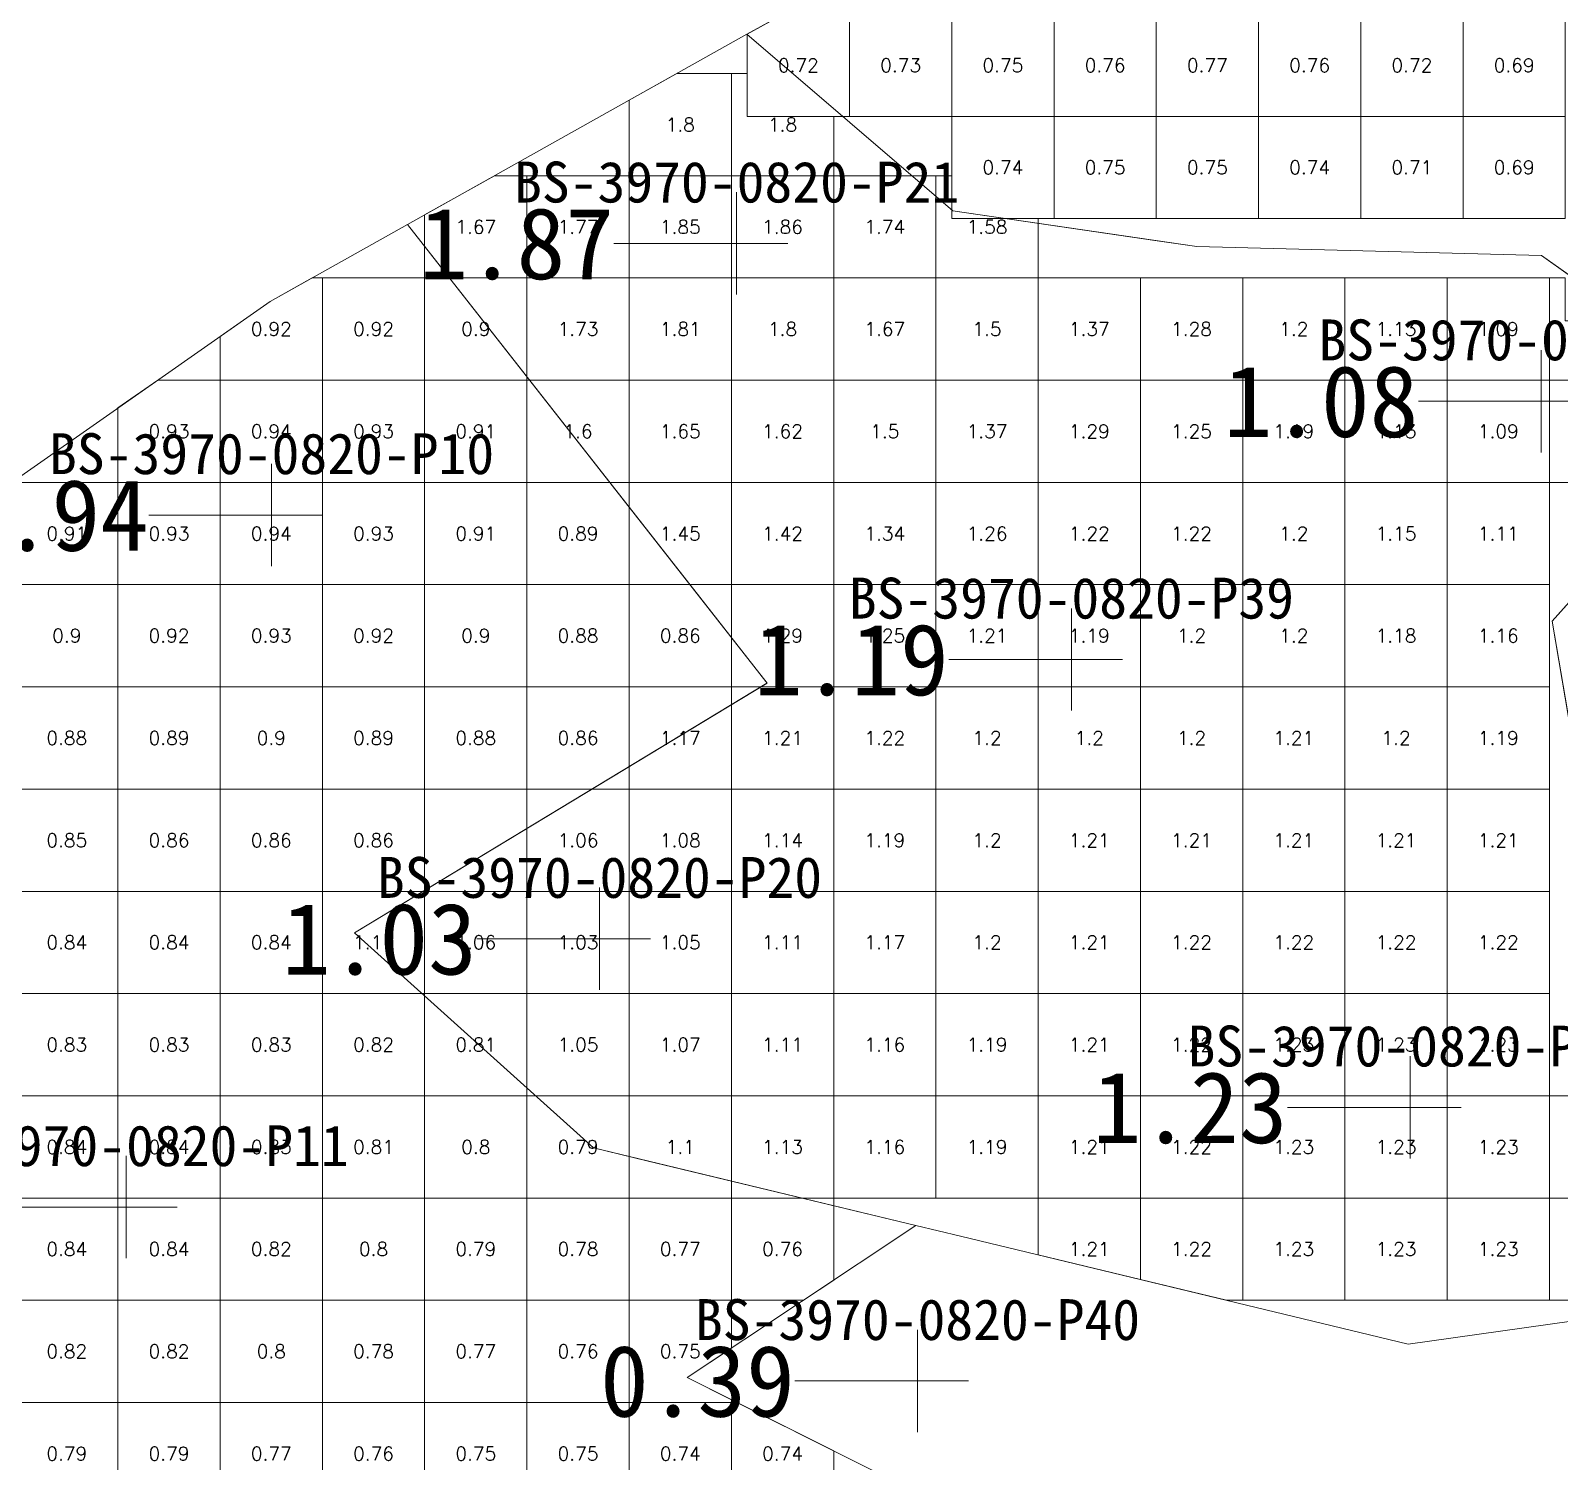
# Model space of a CAD drawing. Header units: inches. Extents: x 469759 to 470079, y 4349683 to 4349873.
# Drawn here: x 470005.6 to 470020.56, y 4349712.63 to 4349726.63 of the extents above; entities that cross this region are included whole.
import ezdxf
from ezdxf.enums import TextEntityAlignment as Align

# ---------------------------------------------------------------- set-up
doc = ezdxf.new("R2010")
doc.units = ezdxf.units.IN
doc.header["$MEASUREMENT"] = 0
for name, color, linetype, lineweight in [('0.500-1.000', 7, 'Continuous', 0), ('1.000-1.500', 7, 'Continuous', 0), ('孔口文字', 7, 'Continuous', 0), ('点', 7, 'Continuous', 0), ('爆区方格网', 7, 'Continuous', 0), ('线条', 7, 'Continuous', 0), ('钻孔', 7, 'Continuous', 0)]:
    doc.layers.add(name, color=color, linetype=linetype, lineweight=lineweight)
doc.styles.add('3dmine_textStyle_1', font='txt.shx', dxfattribs={"height": 1, "bigfont": 'gbcbig.shx'})
doc.styles.add('3dmine_textStyle_4', font='simsunb.ttf', dxfattribs={"height": 1})

msp = doc.modelspace()

# ---------------------------------------------------------------- hatches: boundary and pattern name
at = {"layer": '钻孔', "linetype": 'Continuous', "lineweight": 0, "true_color": 0xff0000, "extrusion": (0, 1, 0)}
msp.add_hatch(color=1, dxfattribs=at).paths.add_polyline_path([(-470013.51, 3960.485), (-470012.51, 3960.485), (-470012.51, 3970.485), (-470013.51, 3970.485)], flags=0)
at = {"layer": '钻孔', "linetype": 'Continuous', "lineweight": 0, "true_color": 0x0000ff, "extrusion": (0, 1, 0)}
for points in [[(-470021.377, 3960.387), (-470020.377, 3960.387), (-470020.377, 3970.387), (-470021.377, 3970.387)], [(-470016.784, 3960.48), (-470015.784, 3960.48), (-470015.784, 3970.48), (-470016.784, 3970.48)], [(-470012.169, 3959.742), (-470011.169, 3959.742), (-470011.169, 3970.742), (-470012.169, 3970.742)], [(-470020.097, 3960.328), (-470019.097, 3960.328), (-470019.097, 3970.328), (-470020.097, 3970.328)]]:
    msp.add_hatch(color=5, dxfattribs=at).paths.add_polyline_path(points, flags=0)
at = {"layer": '钻孔', "linetype": 'Continuous', "lineweight": 0, "true_color": 0x00ffff, "extrusion": (0, 1, 0)}
for points in [[(-470008.962, 3960.493), (-470007.962, 3960.493), (-470007.962, 3970.493), (-470008.962, 3970.493)], [(-470007.539, 3959.924), (-470006.539, 3959.924), (-470006.539, 3970.924), (-470007.539, 3970.924)]]:
    msp.add_hatch(color=4, dxfattribs=at).paths.add_polyline_path(points, flags=0)
at = {"layer": '钻孔', "linetype": 'Continuous', "lineweight": 0, "true_color": 0x808080, "extrusion": (0, 1, 0)}
msp.add_hatch(color=8, dxfattribs=at).paths.add_polyline_path([(-470015.279, 3960.497), (-470014.279, 3960.497), (-470014.279, 3970.497), (-470015.279, 3970.497)], flags=0)

# ---------------------------------------------------------------- linework, layer by layer
at = {"layer": '0.500-1.000', "color": 4, "linetype": 'Continuous', "lineweight": 0, "true_color": 0x00ffff}
for points in [[(470024.716, 4349711.62), (470024.124, 4349714.49), (470021.995, 4349714.191), (470021.601, 4349714.135), (470021.227, 4349716.486), (470020.487, 4349720.852), (470022.066, 4349722.615), (470022.406, 4349722.995), (470020.643, 4349724.241), (470020.38, 4349724.427), (470017.01, 4349724.515), (470014.623, 4349724.865), (470012.611, 4349726.593), (470017.148, 4349729.082), (470016.516, 4349730.898), (470015.757, 4349733.079), (470014.403, 4349733.325), (470010.725, 4349733.992), (470008.613, 4349735.492)], [(470004.962, 4349721.889), (470007.947, 4349723.977), (470009.291, 4349724.73), (470012.808, 4349720.244)], [(470012.808, 4349720.244), (470009.242, 4349718.086), (470008.773, 4349717.802), (470011.111, 4349715.698), (470011.633, 4349715.573), (470014.264, 4349714.939), (470012.026, 4349713.451), (470014.129, 4349712.398)]]:
    msp.add_lwpolyline(points, dxfattribs=at)
at = {"layer": '1.000-1.500', "color": 5, "linetype": 'Continuous', "lineweight": 0, "true_color": 0x0000ff}
msp.add_lwpolyline([(470014.623, 4349724.865), (470016.601, 4349724.575), (470017.01, 4349724.515), (470020.38, 4349724.427), (470022.406, 4349722.995), (470020.487, 4349720.852), (470020.74, 4349719.363), (470021.227, 4349716.486), (470021.601, 4349714.135), (470019.077, 4349713.78), (470014.699, 4349714.834), (470014.264, 4349714.939), (470011.111, 4349715.698), (470008.773, 4349717.802), (470012.806, 4349720.243), (470012.808, 4349720.244), (470012.796, 4349720.26), (470012.15, 4349721.084), (470009.291, 4349724.73), (470012.611, 4349726.593), (470014.623, 4349724.865)], dxfattribs=at)
at = {"layer": '点', "color": 138, "linetype": 'Continuous', "lineweight": 0, "true_color": 0x004c4c}
for points, elevation in [([(470012.51, 4349724.046), (470012.51, 4349725.046)], 3970.485), ([(470013.01, 4349724.546), (470012.01, 4349724.546)], 3970.485), ([(470020.377, 4349722.502), (470020.377, 4349723.502)], 3970.387), ([(470020.877, 4349723.002), (470019.877, 4349723.002)], 3970.387), ([(470007.962, 4349721.389), (470007.962, 4349722.389)], 3970.493), ([(470008.462, 4349721.889), (470007.462, 4349721.889)], 3970.493), ([(470015.784, 4349719.976), (470015.784, 4349720.976)], 3970.48), ([(470016.284, 4349720.476), (470015.284, 4349720.476)], 3970.48), ([(470011.169, 4349717.244), (470011.169, 4349718.244)], 3970.742), ([(470011.669, 4349717.744), (470010.669, 4349717.744)], 3970.742), ([(470019.097, 4349715.595), (470019.097, 4349716.595)], 3970.328), ([(470019.597, 4349716.095), (470018.597, 4349716.095)], 3970.328), ([(470006.539, 4349714.62), (470006.539, 4349715.62)], 3970.924), ([(470007.039, 4349715.12), (470006.039, 4349715.12)], 3970.924), ([(470014.279, 4349712.919), (470014.279, 4349713.919)], 3970.497), ([(470014.779, 4349713.419), (470013.779, 4349713.419)], 3970.497)]:
    msp.add_lwpolyline(points, dxfattribs=dict(at, elevation=elevation))
at = {"layer": '爆区方格网', "color": 4, "linetype": 'Continuous', "lineweight": 0, "true_color": 0x00ffff}
for points, elevation in [([(470013.614, 4349725.789), (470012.614, 4349725.789), (470012.614, 4349726.594), (470012.969, 4349726.789), (470013.614, 4349726.789), (470013.614, 4349725.789)], 3970.911), ([(470014.614, 4349725.789), (470013.614, 4349725.789), (470013.614, 4349726.789), (470014.614, 4349726.789), (470014.614, 4349725.789)], 3970.911), ([(470015.614, 4349725.789), (470014.614, 4349725.789), (470014.614, 4349726.789), (470015.614, 4349726.789), (470015.614, 4349725.789)], 3970.911), ([(470016.614, 4349725.789), (470015.614, 4349725.789), (470015.614, 4349726.789), (470016.614, 4349726.789), (470016.614, 4349725.789)], 3970.911), ([(470017.614, 4349725.789), (470016.614, 4349725.789), (470016.614, 4349726.789), (470017.614, 4349726.789), (470017.614, 4349725.789)], 3970.911), ([(470018.614, 4349725.789), (470017.614, 4349725.789), (470017.614, 4349726.789), (470018.614, 4349726.789), (470018.614, 4349725.789)], 3970.911), ([(470019.614, 4349725.789), (470018.614, 4349725.789), (470018.614, 4349726.789), (470019.614, 4349726.789), (470019.614, 4349725.789)], 3970.911), ([(470020.614, 4349725.789), (470019.614, 4349725.789), (470019.614, 4349726.789), (470020.614, 4349726.789), (470020.614, 4349725.789)], 3970.911), ([(470015.614, 4349724.789), (470014.614, 4349724.789), (470014.614, 4349725.789), (470015.614, 4349725.789), (470015.614, 4349724.789)], 3970.911), ([(470016.614, 4349724.789), (470015.614, 4349724.789), (470015.614, 4349725.789), (470016.614, 4349725.789), (470016.614, 4349724.789)], 3970.911), ([(470017.614, 4349724.789), (470016.614, 4349724.789), (470016.614, 4349725.789), (470017.614, 4349725.789), (470017.614, 4349724.789)], 3970.911), ([(470018.614, 4349724.789), (470017.614, 4349724.789), (470017.614, 4349725.789), (470018.614, 4349725.789), (470018.614, 4349724.789)], 3970.911), ([(470019.614, 4349724.789), (470018.614, 4349724.789), (470018.614, 4349725.789), (470019.614, 4349725.789), (470019.614, 4349724.789)], 3970.911), ([(470020.614, 4349724.789), (470019.614, 4349724.789), (470019.614, 4349725.789), (470020.614, 4349725.789), (470020.614, 4349724.789)], 3970.911), ([(470008.459, 4349723.208), (470007.459, 4349723.208), (470007.459, 4349723.635), (470007.947, 4349723.977), (470008.36, 4349724.208), (470008.459, 4349724.208), (470008.459, 4349723.208)], 3970.36), ([(470009.459, 4349723.208), (470008.459, 4349723.208), (470008.459, 4349724.208), (470009.459, 4349724.208), (470009.459, 4349723.208)], 3970.36), ([(470010.459, 4349723.208), (470009.459, 4349723.208), (470009.459, 4349724.208), (470010.459, 4349724.208), (470010.459, 4349723.208)], 3970.36), ([(470007.459, 4349722.208), (470006.459, 4349722.208), (470006.459, 4349722.936), (470006.848, 4349723.208), (470007.459, 4349723.208), (470007.459, 4349722.208)], 3970.36), ([(470008.459, 4349722.208), (470007.459, 4349722.208), (470007.459, 4349723.208), (470008.459, 4349723.208), (470008.459, 4349722.208)], 3970.36), ([(470009.459, 4349722.208), (470008.459, 4349722.208), (470008.459, 4349723.208), (470009.459, 4349723.208), (470009.459, 4349722.208)], 3970.36), ([(470010.459, 4349722.208), (470009.459, 4349722.208), (470009.459, 4349723.208), (470010.459, 4349723.208), (470010.459, 4349722.208)], 3970.36), ([(470006.459, 4349721.208), (470005.459, 4349721.208), (470005.459, 4349722.208), (470006.459, 4349722.208), (470006.459, 4349721.208)], 3970.36), ([(470007.459, 4349721.208), (470006.459, 4349721.208), (470006.459, 4349722.208), (470007.459, 4349722.208), (470007.459, 4349721.208)], 3970.36), ([(470008.459, 4349721.208), (470007.459, 4349721.208), (470007.459, 4349722.208), (470008.459, 4349722.208), (470008.459, 4349721.208)], 3970.36), ([(470009.459, 4349721.208), (470008.459, 4349721.208), (470008.459, 4349722.208), (470009.459, 4349722.208), (470009.459, 4349721.208)], 3970.36), ([(470010.459, 4349721.208), (470009.459, 4349721.208), (470009.459, 4349722.208), (470010.459, 4349722.208), (470010.459, 4349721.208)], 3970.36), ([(470011.459, 4349721.208), (470010.459, 4349721.208), (470010.459, 4349722.208), (470011.459, 4349722.208), (470011.459, 4349721.208)], 3970.36), ([(470006.459, 4349720.208), (470005.459, 4349720.208), (470005.459, 4349721.208), (470006.459, 4349721.208), (470006.459, 4349720.208)], 3970.36), ([(470007.459, 4349720.208), (470006.459, 4349720.208), (470006.459, 4349721.208), (470007.459, 4349721.208), (470007.459, 4349720.208)], 3970.36), ([(470008.459, 4349720.208), (470007.459, 4349720.208), (470007.459, 4349721.208), (470008.459, 4349721.208), (470008.459, 4349720.208)], 3970.36), ([(470009.459, 4349720.208), (470008.459, 4349720.208), (470008.459, 4349721.208), (470009.459, 4349721.208), (470009.459, 4349720.208)], 3970.36), ([(470010.459, 4349720.208), (470009.459, 4349720.208), (470009.459, 4349721.208), (470010.459, 4349721.208), (470010.459, 4349720.208)], 3970.36), ([(470011.459, 4349720.208), (470010.459, 4349720.208), (470010.459, 4349721.208), (470011.459, 4349721.208), (470011.459, 4349720.208)], 3970.36), ([(470012.459, 4349720.208), (470011.459, 4349720.208), (470011.459, 4349721.208), (470012.459, 4349721.208), (470012.459, 4349720.208)], 3970.36), ([(470006.459, 4349719.208), (470005.459, 4349719.208), (470005.459, 4349720.208), (470006.459, 4349720.208), (470006.459, 4349719.208)], 3970.36), ([(470007.459, 4349719.208), (470006.459, 4349719.208), (470006.459, 4349720.208), (470007.459, 4349720.208), (470007.459, 4349719.208)], 3970.36), ([(470008.459, 4349719.208), (470007.459, 4349719.208), (470007.459, 4349720.208), (470008.459, 4349720.208), (470008.459, 4349719.208)], 3970.36), ([(470009.459, 4349719.208), (470008.459, 4349719.208), (470008.459, 4349720.208), (470009.459, 4349720.208), (470009.459, 4349719.208)], 3970.36), ([(470010.459, 4349719.208), (470009.459, 4349719.208), (470009.459, 4349720.208), (470010.459, 4349720.208), (470010.459, 4349719.208)], 3970.36), ([(470011.459, 4349719.208), (470010.459, 4349719.208), (470010.459, 4349720.208), (470011.459, 4349720.208), (470011.459, 4349719.208)], 3970.36), ([(470006.459, 4349718.208), (470005.459, 4349718.208), (470005.459, 4349719.208), (470006.459, 4349719.208), (470006.459, 4349718.208)], 3970.36), ([(470007.459, 4349718.208), (470006.459, 4349718.208), (470006.459, 4349719.208), (470007.459, 4349719.208), (470007.459, 4349718.208)], 3970.36), ([(470008.459, 4349718.208), (470007.459, 4349718.208), (470007.459, 4349719.208), (470008.459, 4349719.208), (470008.459, 4349718.208)], 3970.36), ([(470009.459, 4349718.208), (470008.459, 4349718.208), (470008.459, 4349719.208), (470009.459, 4349719.208), (470009.459, 4349718.208)], 3970.36), ([(470006.459, 4349717.208), (470005.459, 4349717.208), (470005.459, 4349718.208), (470006.459, 4349718.208), (470006.459, 4349717.208)], 3970.36), ([(470007.459, 4349717.208), (470006.459, 4349717.208), (470006.459, 4349718.208), (470007.459, 4349718.208), (470007.459, 4349717.208)], 3970.36), ([(470008.459, 4349717.208), (470007.459, 4349717.208), (470007.459, 4349718.208), (470008.459, 4349718.208), (470008.459, 4349717.208)], 3970.36), ([(470006.459, 4349716.208), (470005.459, 4349716.208), (470005.459, 4349717.208), (470006.459, 4349717.208), (470006.459, 4349716.208)], 3970.36), ([(470007.459, 4349716.208), (470006.459, 4349716.208), (470006.459, 4349717.208), (470007.459, 4349717.208), (470007.459, 4349716.208)], 3970.36), ([(470008.459, 4349716.208), (470007.459, 4349716.208), (470007.459, 4349717.208), (470008.459, 4349717.208), (470008.459, 4349716.208)], 3970.36), ([(470009.459, 4349716.208), (470008.459, 4349716.208), (470008.459, 4349717.208), (470009.459, 4349717.208), (470009.459, 4349716.208)], 3970.36), ([(470010.459, 4349716.208), (470009.459, 4349716.208), (470009.459, 4349717.208), (470010.459, 4349717.208), (470010.459, 4349716.208)], 3970.36), ([(470006.459, 4349715.208), (470005.459, 4349715.208), (470005.459, 4349716.208), (470006.459, 4349716.208), (470006.459, 4349715.208)], 3970.36), ([(470007.459, 4349715.208), (470006.459, 4349715.208), (470006.459, 4349716.208), (470007.459, 4349716.208), (470007.459, 4349715.208)], 3970.36), ([(470008.459, 4349715.208), (470007.459, 4349715.208), (470007.459, 4349716.208), (470008.459, 4349716.208), (470008.459, 4349715.208)], 3970.36), ([(470009.459, 4349715.208), (470008.459, 4349715.208), (470008.459, 4349716.208), (470009.459, 4349716.208), (470009.459, 4349715.208)], 3970.36), ([(470010.459, 4349715.208), (470009.459, 4349715.208), (470009.459, 4349716.208), (470010.459, 4349716.208), (470010.459, 4349715.208)], 3970.36), ([(470011.459, 4349715.208), (470010.459, 4349715.208), (470010.459, 4349716.208), (470011.459, 4349716.208), (470011.459, 4349715.208)], 3970.36), ([(470006.459, 4349714.208), (470005.459, 4349714.208), (470005.459, 4349715.208), (470006.459, 4349715.208), (470006.459, 4349714.208)], 3970.36), ([(470007.459, 4349714.208), (470006.459, 4349714.208), (470006.459, 4349715.208), (470007.459, 4349715.208), (470007.459, 4349714.208)], 3970.36), ([(470008.459, 4349714.208), (470007.459, 4349714.208), (470007.459, 4349715.208), (470008.459, 4349715.208), (470008.459, 4349714.208)], 3970.36), ([(470009.459, 4349714.208), (470008.459, 4349714.208), (470008.459, 4349715.208), (470009.459, 4349715.208), (470009.459, 4349714.208)], 3970.36), ([(470010.459, 4349714.208), (470009.459, 4349714.208), (470009.459, 4349715.208), (470010.459, 4349715.208), (470010.459, 4349714.208)], 3970.36), ([(470011.459, 4349714.208), (470010.459, 4349714.208), (470010.459, 4349715.208), (470011.459, 4349715.208), (470011.459, 4349714.208)], 3970.36), ([(470012.459, 4349714.208), (470011.459, 4349714.208), (470011.459, 4349715.208), (470012.459, 4349715.208), (470012.459, 4349714.208)], 3970.36), ([(470013.459, 4349714.404), (470013.164, 4349714.208), (470012.459, 4349714.208), (470012.459, 4349715.208), (470013.459, 4349715.208), (470013.459, 4349714.404)], 3970.36), ([(470006.459, 4349713.208), (470005.459, 4349713.208), (470005.459, 4349714.208), (470006.459, 4349714.208), (470006.459, 4349713.208)], 3970.36), ([(470007.459, 4349713.208), (470006.459, 4349713.208), (470006.459, 4349714.208), (470007.459, 4349714.208), (470007.459, 4349713.208)], 3970.36), ([(470008.459, 4349713.208), (470007.459, 4349713.208), (470007.459, 4349714.208), (470008.459, 4349714.208), (470008.459, 4349713.208)], 3970.36), ([(470009.459, 4349713.208), (470008.459, 4349713.208), (470008.459, 4349714.208), (470009.459, 4349714.208), (470009.459, 4349713.208)], 3970.36), ([(470010.459, 4349713.208), (470009.459, 4349713.208), (470009.459, 4349714.208), (470010.459, 4349714.208), (470010.459, 4349713.208)], 3970.36), ([(470011.459, 4349713.208), (470010.459, 4349713.208), (470010.459, 4349714.208), (470011.459, 4349714.208), (470011.459, 4349713.208)], 3970.36), ([(470012.459, 4349713.739), (470012.026, 4349713.451), (470012.459, 4349713.234), (470012.459, 4349713.208), (470011.459, 4349713.208), (470011.459, 4349714.208), (470012.459, 4349714.208), (470012.459, 4349713.739)], 3970.36), ([(470006.459, 4349712.208), (470005.459, 4349712.208), (470005.459, 4349713.208), (470006.459, 4349713.208), (470006.459, 4349712.208)], 3970.36), ([(470007.459, 4349712.208), (470006.459, 4349712.208), (470006.459, 4349713.208), (470007.459, 4349713.208), (470007.459, 4349712.208)], 3970.36), ([(470008.459, 4349712.208), (470007.459, 4349712.208), (470007.459, 4349713.208), (470008.459, 4349713.208), (470008.459, 4349712.208)], 3970.36), ([(470009.459, 4349712.208), (470008.459, 4349712.208), (470008.459, 4349713.208), (470009.459, 4349713.208), (470009.459, 4349712.208)], 3970.36), ([(470010.459, 4349712.208), (470009.459, 4349712.208), (470009.459, 4349713.208), (470010.459, 4349713.208), (470010.459, 4349712.208)], 3970.36), ([(470011.459, 4349712.208), (470010.459, 4349712.208), (470010.459, 4349713.208), (470011.459, 4349713.208), (470011.459, 4349712.208)], 3970.36), ([(470012.459, 4349712.208), (470011.459, 4349712.208), (470011.459, 4349713.208), (470012.459, 4349713.208), (470012.459, 4349712.208)], 3970.36), ([(470013.459, 4349712.734), (470013.459, 4349712.208), (470012.459, 4349712.208), (470012.459, 4349713.208), (470012.512, 4349713.208), (470013.459, 4349712.734)], 3970.36)]:
    msp.add_lwpolyline(points, dxfattribs=dict(at, elevation=elevation))
at = {"layer": '爆区方格网', "color": 5, "linetype": 'Continuous', "lineweight": 0, "true_color": 0x0000ff, "elevation": 3970.387}
for points in [[(470012.459, 4349725.208), (470011.459, 4349725.208), (470011.459, 4349725.946), (470011.926, 4349726.208), (470012.459, 4349726.208), (470012.459, 4349725.208)], [(470012.614, 4349725.789), (470013.459, 4349725.789), (470013.459, 4349725.208), (470012.459, 4349725.208), (470012.459, 4349726.208), (470012.614, 4349726.208), (470012.614, 4349725.789)], [(470010.459, 4349724.208), (470009.459, 4349724.208), (470009.459, 4349724.825), (470010.143, 4349725.208), (470010.459, 4349725.208), (470010.459, 4349724.208)], [(470011.459, 4349724.208), (470010.459, 4349724.208), (470010.459, 4349725.208), (470011.459, 4349725.208), (470011.459, 4349724.208)], [(470012.459, 4349724.208), (470011.459, 4349724.208), (470011.459, 4349725.208), (470012.459, 4349725.208), (470012.459, 4349724.208)], [(470013.459, 4349724.208), (470012.459, 4349724.208), (470012.459, 4349725.208), (470013.459, 4349725.208), (470013.459, 4349724.208)], [(470014.459, 4349724.208), (470013.459, 4349724.208), (470013.459, 4349725.208), (470014.459, 4349725.208), (470014.459, 4349724.208)], [(470014.614, 4349724.789), (470015.459, 4349724.789), (470015.459, 4349724.208), (470014.459, 4349724.208), (470014.459, 4349725.208), (470014.614, 4349725.208), (470014.614, 4349724.789)], [(470011.459, 4349723.208), (470010.459, 4349723.208), (470010.459, 4349724.208), (470011.459, 4349724.208), (470011.459, 4349723.208)], [(470012.459, 4349723.208), (470011.459, 4349723.208), (470011.459, 4349724.208), (470012.459, 4349724.208), (470012.459, 4349723.208)], [(470013.459, 4349723.208), (470012.459, 4349723.208), (470012.459, 4349724.208), (470013.459, 4349724.208), (470013.459, 4349723.208)], [(470014.459, 4349723.208), (470013.459, 4349723.208), (470013.459, 4349724.208), (470014.459, 4349724.208), (470014.459, 4349723.208)], [(470015.459, 4349723.208), (470014.459, 4349723.208), (470014.459, 4349724.208), (470015.459, 4349724.208), (470015.459, 4349723.208)], [(470016.459, 4349723.208), (470015.459, 4349723.208), (470015.459, 4349724.208), (470016.459, 4349724.208), (470016.459, 4349723.208)], [(470017.459, 4349723.208), (470016.459, 4349723.208), (470016.459, 4349724.208), (470017.459, 4349724.208), (470017.459, 4349723.208)], [(470018.459, 4349723.208), (470017.459, 4349723.208), (470017.459, 4349724.208), (470018.459, 4349724.208), (470018.459, 4349723.208)], [(470019.459, 4349723.208), (470018.459, 4349723.208), (470018.459, 4349724.208), (470019.459, 4349724.208), (470019.459, 4349723.208)], [(470020.459, 4349723.208), (470019.459, 4349723.208), (470019.459, 4349724.208), (470020.459, 4349724.208), (470020.459, 4349723.208)], [(470020.614, 4349723.789), (470021.459, 4349723.789), (470021.459, 4349723.208), (470020.459, 4349723.208), (470020.459, 4349724.208), (470020.614, 4349724.208), (470020.614, 4349723.789)], [(470011.459, 4349722.208), (470010.459, 4349722.208), (470010.459, 4349723.208), (470011.459, 4349723.208), (470011.459, 4349722.208)], [(470012.459, 4349722.208), (470011.459, 4349722.208), (470011.459, 4349723.208), (470012.459, 4349723.208), (470012.459, 4349722.208)], [(470013.459, 4349722.208), (470012.459, 4349722.208), (470012.459, 4349723.208), (470013.459, 4349723.208), (470013.459, 4349722.208)], [(470014.459, 4349722.208), (470013.459, 4349722.208), (470013.459, 4349723.208), (470014.459, 4349723.208), (470014.459, 4349722.208)], [(470015.459, 4349722.208), (470014.459, 4349722.208), (470014.459, 4349723.208), (470015.459, 4349723.208), (470015.459, 4349722.208)], [(470016.459, 4349722.208), (470015.459, 4349722.208), (470015.459, 4349723.208), (470016.459, 4349723.208), (470016.459, 4349722.208)], [(470017.459, 4349722.208), (470016.459, 4349722.208), (470016.459, 4349723.208), (470017.459, 4349723.208), (470017.459, 4349722.208)], [(470018.459, 4349722.208), (470017.459, 4349722.208), (470017.459, 4349723.208), (470018.459, 4349723.208), (470018.459, 4349722.208)], [(470019.459, 4349722.208), (470018.459, 4349722.208), (470018.459, 4349723.208), (470019.459, 4349723.208), (470019.459, 4349722.208)], [(470020.459, 4349722.208), (470019.459, 4349722.208), (470019.459, 4349723.208), (470020.459, 4349723.208), (470020.459, 4349722.208)], [(470021.459, 4349722.208), (470020.459, 4349722.208), (470020.459, 4349723.208), (470021.459, 4349723.208), (470021.459, 4349722.208)], [(470012.459, 4349721.208), (470011.459, 4349721.208), (470011.459, 4349722.208), (470012.459, 4349722.208), (470012.459, 4349721.208)], [(470013.459, 4349721.208), (470012.459, 4349721.208), (470012.459, 4349722.208), (470013.459, 4349722.208), (470013.459, 4349721.208)], [(470014.459, 4349721.208), (470013.459, 4349721.208), (470013.459, 4349722.208), (470014.459, 4349722.208), (470014.459, 4349721.208)], [(470015.459, 4349721.208), (470014.459, 4349721.208), (470014.459, 4349722.208), (470015.459, 4349722.208), (470015.459, 4349721.208)], [(470016.459, 4349721.208), (470015.459, 4349721.208), (470015.459, 4349722.208), (470016.459, 4349722.208), (470016.459, 4349721.208)], [(470017.459, 4349721.208), (470016.459, 4349721.208), (470016.459, 4349722.208), (470017.459, 4349722.208), (470017.459, 4349721.208)], [(470018.459, 4349721.208), (470017.459, 4349721.208), (470017.459, 4349722.208), (470018.459, 4349722.208), (470018.459, 4349721.208)], [(470019.459, 4349721.208), (470018.459, 4349721.208), (470018.459, 4349722.208), (470019.459, 4349722.208), (470019.459, 4349721.208)], [(470020.459, 4349721.208), (470019.459, 4349721.208), (470019.459, 4349722.208), (470020.459, 4349722.208), (470020.459, 4349721.208)], [(470013.459, 4349720.208), (470012.459, 4349720.208), (470012.459, 4349721.208), (470013.459, 4349721.208), (470013.459, 4349720.208)], [(470014.459, 4349720.208), (470013.459, 4349720.208), (470013.459, 4349721.208), (470014.459, 4349721.208), (470014.459, 4349720.208)], [(470015.459, 4349720.208), (470014.459, 4349720.208), (470014.459, 4349721.208), (470015.459, 4349721.208), (470015.459, 4349720.208)], [(470016.459, 4349720.208), (470015.459, 4349720.208), (470015.459, 4349721.208), (470016.459, 4349721.208), (470016.459, 4349720.208)], [(470017.459, 4349720.208), (470016.459, 4349720.208), (470016.459, 4349721.208), (470017.459, 4349721.208), (470017.459, 4349720.208)], [(470018.459, 4349720.208), (470017.459, 4349720.208), (470017.459, 4349721.208), (470018.459, 4349721.208), (470018.459, 4349720.208)], [(470019.459, 4349720.208), (470018.459, 4349720.208), (470018.459, 4349721.208), (470019.459, 4349721.208), (470019.459, 4349720.208)], [(470020.459, 4349720.208), (470019.459, 4349720.208), (470019.459, 4349721.208), (470020.459, 4349721.208), (470020.459, 4349720.208)], [(470012.459, 4349719.208), (470011.459, 4349719.208), (470011.459, 4349720.208), (470012.459, 4349720.208), (470012.459, 4349719.208)], [(470013.459, 4349719.208), (470012.459, 4349719.208), (470012.459, 4349720.208), (470013.459, 4349720.208), (470013.459, 4349719.208)], [(470012.808, 4349720.244), (470012.806, 4349720.243), (470012.806, 4349720.243), (470012.808, 4349720.244)], [(470014.459, 4349719.208), (470013.459, 4349719.208), (470013.459, 4349720.208), (470014.459, 4349720.208), (470014.459, 4349719.208)], [(470015.459, 4349719.208), (470014.459, 4349719.208), (470014.459, 4349720.208), (470015.459, 4349720.208), (470015.459, 4349719.208)], [(470016.459, 4349719.208), (470015.459, 4349719.208), (470015.459, 4349720.208), (470016.459, 4349720.208), (470016.459, 4349719.208)], [(470017.459, 4349719.208), (470016.459, 4349719.208), (470016.459, 4349720.208), (470017.459, 4349720.208), (470017.459, 4349719.208)], [(470018.459, 4349719.208), (470017.459, 4349719.208), (470017.459, 4349720.208), (470018.459, 4349720.208), (470018.459, 4349719.208)], [(470019.459, 4349719.208), (470018.459, 4349719.208), (470018.459, 4349720.208), (470019.459, 4349720.208), (470019.459, 4349719.208)], [(470020.459, 4349719.208), (470019.459, 4349719.208), (470019.459, 4349720.208), (470020.459, 4349720.208), (470020.459, 4349719.208)], [(470011.459, 4349718.208), (470010.459, 4349718.208), (470010.459, 4349719.208), (470011.459, 4349719.208), (470011.459, 4349718.208)], [(470012.459, 4349718.208), (470011.459, 4349718.208), (470011.459, 4349719.208), (470012.459, 4349719.208), (470012.459, 4349718.208)], [(470013.459, 4349718.208), (470012.459, 4349718.208), (470012.459, 4349719.208), (470013.459, 4349719.208), (470013.459, 4349718.208)], [(470014.459, 4349718.208), (470013.459, 4349718.208), (470013.459, 4349719.208), (470014.459, 4349719.208), (470014.459, 4349718.208)], [(470015.459, 4349718.208), (470014.459, 4349718.208), (470014.459, 4349719.208), (470015.459, 4349719.208), (470015.459, 4349718.208)], [(470016.459, 4349718.208), (470015.459, 4349718.208), (470015.459, 4349719.208), (470016.459, 4349719.208), (470016.459, 4349718.208)], [(470017.459, 4349718.208), (470016.459, 4349718.208), (470016.459, 4349719.208), (470017.459, 4349719.208), (470017.459, 4349718.208)], [(470018.459, 4349718.208), (470017.459, 4349718.208), (470017.459, 4349719.208), (470018.459, 4349719.208), (470018.459, 4349718.208)], [(470019.459, 4349718.208), (470018.459, 4349718.208), (470018.459, 4349719.208), (470019.459, 4349719.208), (470019.459, 4349718.208)], [(470020.459, 4349718.208), (470019.459, 4349718.208), (470019.459, 4349719.208), (470020.459, 4349719.208), (470020.459, 4349718.208)], [(470009.459, 4349717.208), (470008.459, 4349717.208), (470008.459, 4349718.208), (470009.459, 4349718.208), (470009.459, 4349717.208)], [(470010.459, 4349717.208), (470009.459, 4349717.208), (470009.459, 4349718.208), (470010.459, 4349718.208), (470010.459, 4349717.208)], [(470011.459, 4349717.208), (470010.459, 4349717.208), (470010.459, 4349718.208), (470011.459, 4349718.208), (470011.459, 4349717.208)], [(470012.459, 4349717.208), (470011.459, 4349717.208), (470011.459, 4349718.208), (470012.459, 4349718.208), (470012.459, 4349717.208)], [(470013.459, 4349717.208), (470012.459, 4349717.208), (470012.459, 4349718.208), (470013.459, 4349718.208), (470013.459, 4349717.208)], [(470014.459, 4349717.208), (470013.459, 4349717.208), (470013.459, 4349718.208), (470014.459, 4349718.208), (470014.459, 4349717.208)], [(470015.459, 4349717.208), (470014.459, 4349717.208), (470014.459, 4349718.208), (470015.459, 4349718.208), (470015.459, 4349717.208)], [(470016.459, 4349717.208), (470015.459, 4349717.208), (470015.459, 4349718.208), (470016.459, 4349718.208), (470016.459, 4349717.208)], [(470017.459, 4349717.208), (470016.459, 4349717.208), (470016.459, 4349718.208), (470017.459, 4349718.208), (470017.459, 4349717.208)], [(470018.459, 4349717.208), (470017.459, 4349717.208), (470017.459, 4349718.208), (470018.459, 4349718.208), (470018.459, 4349717.208)], [(470019.459, 4349717.208), (470018.459, 4349717.208), (470018.459, 4349718.208), (470019.459, 4349718.208), (470019.459, 4349717.208)], [(470020.459, 4349717.208), (470019.459, 4349717.208), (470019.459, 4349718.208), (470020.459, 4349718.208), (470020.459, 4349717.208)], [(470011.459, 4349716.208), (470010.459, 4349716.208), (470010.459, 4349717.208), (470011.459, 4349717.208), (470011.459, 4349716.208)], [(470012.459, 4349716.208), (470011.459, 4349716.208), (470011.459, 4349717.208), (470012.459, 4349717.208), (470012.459, 4349716.208)], [(470013.459, 4349716.208), (470012.459, 4349716.208), (470012.459, 4349717.208), (470013.459, 4349717.208), (470013.459, 4349716.208)], [(470014.459, 4349716.208), (470013.459, 4349716.208), (470013.459, 4349717.208), (470014.459, 4349717.208), (470014.459, 4349716.208)], [(470015.459, 4349716.208), (470014.459, 4349716.208), (470014.459, 4349717.208), (470015.459, 4349717.208), (470015.459, 4349716.208)], [(470016.459, 4349716.208), (470015.459, 4349716.208), (470015.459, 4349717.208), (470016.459, 4349717.208), (470016.459, 4349716.208)], [(470017.459, 4349716.208), (470016.459, 4349716.208), (470016.459, 4349717.208), (470017.459, 4349717.208), (470017.459, 4349716.208)], [(470018.459, 4349716.208), (470017.459, 4349716.208), (470017.459, 4349717.208), (470018.459, 4349717.208), (470018.459, 4349716.208)], [(470019.459, 4349716.208), (470018.459, 4349716.208), (470018.459, 4349717.208), (470019.459, 4349717.208), (470019.459, 4349716.208)], [(470020.459, 4349716.208), (470019.459, 4349716.208), (470019.459, 4349717.208), (470020.459, 4349717.208), (470020.459, 4349716.208)], [(470012.459, 4349715.208), (470011.459, 4349715.208), (470011.459, 4349716.208), (470012.459, 4349716.208), (470012.459, 4349715.208)], [(470013.459, 4349715.208), (470012.459, 4349715.208), (470012.459, 4349716.208), (470013.459, 4349716.208), (470013.459, 4349715.208)], [(470014.459, 4349715.208), (470013.459, 4349715.208), (470013.459, 4349716.208), (470014.459, 4349716.208), (470014.459, 4349715.208)], [(470015.459, 4349715.208), (470014.459, 4349715.208), (470014.459, 4349716.208), (470015.459, 4349716.208), (470015.459, 4349715.208)], [(470016.459, 4349715.208), (470015.459, 4349715.208), (470015.459, 4349716.208), (470016.459, 4349716.208), (470016.459, 4349715.208)], [(470017.459, 4349715.208), (470016.459, 4349715.208), (470016.459, 4349716.208), (470017.459, 4349716.208), (470017.459, 4349715.208)], [(470018.459, 4349715.208), (470017.459, 4349715.208), (470017.459, 4349716.208), (470018.459, 4349716.208), (470018.459, 4349715.208)], [(470019.459, 4349715.208), (470018.459, 4349715.208), (470018.459, 4349716.208), (470019.459, 4349716.208), (470019.459, 4349715.208)], [(470020.459, 4349715.208), (470019.459, 4349715.208), (470019.459, 4349716.208), (470020.459, 4349716.208), (470020.459, 4349715.208)], [(470021.459, 4349715.208), (470020.459, 4349715.208), (470020.459, 4349716.208), (470021.459, 4349716.208), (470021.459, 4349715.208)], [(470016.459, 4349714.411), (470015.459, 4349714.651), (470015.459, 4349715.208), (470016.459, 4349715.208), (470016.459, 4349714.411)], [(470017.459, 4349714.208), (470017.301, 4349714.208), (470016.459, 4349714.411), (470016.459, 4349715.208), (470017.459, 4349715.208), (470017.459, 4349714.208)], [(470018.459, 4349714.208), (470017.459, 4349714.208), (470017.459, 4349715.208), (470018.459, 4349715.208), (470018.459, 4349714.208)], [(470019.459, 4349714.208), (470018.459, 4349714.208), (470018.459, 4349715.208), (470019.459, 4349715.208), (470019.459, 4349714.208)], [(470020.459, 4349714.208), (470019.459, 4349714.208), (470019.459, 4349715.208), (470020.459, 4349715.208), (470020.459, 4349714.208)], [(470021.459, 4349714.208), (470020.459, 4349714.208), (470020.459, 4349715.208), (470021.459, 4349715.208), (470021.459, 4349714.208)]]:
    msp.add_lwpolyline(points, dxfattribs=at)
at = {"layer": '线条', "color": 138, "linetype": 'Continuous', "lineweight": 0, "true_color": 0x004c4c}
for points, elevation in [([(470012.51, 4349724.546), (470012.51, 4349724.546), (470012.51, 4349724.546)], 3970.485), ([(470020.377, 4349723.002), (470020.377, 4349723.002), (470020.377, 4349723.002)], 3970.387), ([(470007.962, 4349721.889), (470007.962, 4349721.889), (470007.962, 4349721.889)], 3970.493), ([(470015.784, 4349720.476), (470015.784, 4349720.476), (470015.784, 4349720.476)], 3970.48), ([(470011.169, 4349717.744), (470011.169, 4349717.744), (470011.169, 4349717.744)], 3970.742), ([(470019.097, 4349716.095), (470019.097, 4349716.095), (470019.097, 4349716.095)], 3970.328), ([(470006.539, 4349715.12), (470006.539, 4349715.12), (470006.539, 4349715.12)], 3970.924), ([(470014.279, 4349713.419), (470014.279, 4349713.419), (470014.279, 4349713.419)], 3970.497)]:
    msp.add_lwpolyline(points, dxfattribs=dict(at, elevation=elevation))
at = {"layer": '钻孔', "color": 1, "linetype": 'Continuous', "lineweight": 0, "true_color": 0xff0000}
for elevation in [3970.485, 3960.485]:
    msp.add_lwpolyline([(470012.51, 4349724.546), (470011.31, 4349724.546)], dxfattribs=dict(at, elevation=elevation))
at = {"layer": '钻孔', "color": 5, "linetype": 'Continuous', "lineweight": 0, "true_color": 0x0000ff}
for points, elevation in [([(470020.377, 4349723.002), (470019.177, 4349723.002)], 3970.387), ([(470020.377, 4349723.002), (470019.177, 4349723.002)], 3960.387), ([(470015.784, 4349720.476), (470014.584, 4349720.476)], 3970.48), ([(470015.784, 4349720.476), (470014.584, 4349720.476)], 3960.48), ([(470011.169, 4349717.744), (470009.969, 4349717.744)], 3970.742), ([(470011.169, 4349717.744), (470009.969, 4349717.744)], 3959.742), ([(470019.097, 4349716.095), (470017.897, 4349716.095)], 3970.328), ([(470019.097, 4349716.095), (470017.897, 4349716.095)], 3960.328)]:
    msp.add_lwpolyline(points, dxfattribs=dict(at, elevation=elevation))
at = {"layer": '钻孔', "color": 4, "linetype": 'Continuous', "lineweight": 0, "true_color": 0x00ffff}
for points, elevation in [([(470007.962, 4349721.889), (470006.762, 4349721.889)], 3970.493), ([(470007.962, 4349721.889), (470006.762, 4349721.889)], 3960.493), ([(470006.539, 4349715.12), (470005.339, 4349715.12)], 3970.924), ([(470006.539, 4349715.12), (470005.339, 4349715.12)], 3959.924)]:
    msp.add_lwpolyline(points, dxfattribs=dict(at, elevation=elevation))
at = {"layer": '钻孔', "color": 8, "linetype": 'Continuous', "lineweight": 0, "true_color": 0x808080}
for elevation in [3970.497, 3960.497]:
    msp.add_lwpolyline([(470014.279, 4349713.419), (470013.079, 4349713.419)], dxfattribs=dict(at, elevation=elevation))

# ---------------------------------------------------------------- texts
at = {"color": 4, "linetype": 'Continuous', "lineweight": 0, "true_color": 0x00ffff, "style": '3dmine_textStyle_1'}
for s, p in [('0.72', (470013.114, 4349726.289, 3970.911)), ('0.73', (470014.114, 4349726.289, 3970.911)), ('0.75', (470015.114, 4349726.289, 3970.911)), ('0.76', (470016.114, 4349726.289, 3970.911)), ('0.77', (470017.114, 4349726.289, 3970.911)), ('0.76', (470018.114, 4349726.289, 3970.911)), ('0.72', (470019.114, 4349726.289, 3970.911)), ('0.69', (470020.114, 4349726.289, 3970.911)), ('0.74', (470015.114, 4349725.289, 3970.911)), ('0.75', (470016.114, 4349725.289, 3970.911)), ('0.75', (470017.114, 4349725.289, 3970.911)), ('0.74', (470018.114, 4349725.289, 3970.911)), ('0.71', (470019.114, 4349725.289, 3970.911)), ('0.69', (470020.114, 4349725.289, 3970.911)), ('0.92', (470007.959, 4349723.708, 3970.36)), ('0.92', (470008.959, 4349723.708, 3970.36)), ('0.9', (470009.959, 4349723.708, 3970.36)), ('0.93', (470006.959, 4349722.708, 3970.36)), ('0.94', (470007.959, 4349722.708, 3970.36)), ('0.93', (470008.959, 4349722.708, 3970.36)), ('0.91', (470009.959, 4349722.708, 3970.36)), ('0.91', (470005.959, 4349721.708, 3970.36)), ('0.93', (470006.959, 4349721.708, 3970.36)), ('0.94', (470007.959, 4349721.708, 3970.36)), ('0.93', (470008.959, 4349721.708, 3970.36)), ('0.91', (470009.959, 4349721.708, 3970.36)), ('0.89', (470010.959, 4349721.708, 3970.36)), ('0.9', (470005.959, 4349720.708, 3970.36)), ('0.92', (470006.959, 4349720.708, 3970.36)), ('0.93', (470007.959, 4349720.708, 3970.36)), ('0.92', (470008.959, 4349720.708, 3970.36)), ('0.9', (470009.959, 4349720.708, 3970.36)), ('0.88', (470010.959, 4349720.708, 3970.36)), ('0.86', (470011.959, 4349720.708, 3970.36)), ('0.88', (470005.959, 4349719.708, 3970.36)), ('0.89', (470006.959, 4349719.708, 3970.36)), ('0.9', (470007.959, 4349719.708, 3970.36)), ('0.89', (470008.959, 4349719.708, 3970.36)), ('0.88', (470009.959, 4349719.708, 3970.36)), ('0.86', (470010.959, 4349719.708, 3970.36)), ('0.85', (470005.959, 4349718.708, 3970.36)), ('0.86', (470006.959, 4349718.708, 3970.36)), ('0.86', (470007.959, 4349718.708, 3970.36)), ('0.86', (470008.959, 4349718.708, 3970.36)), ('0.84', (470005.959, 4349717.708, 3970.36)), ('0.84', (470006.959, 4349717.708, 3970.36)), ('0.84', (470007.959, 4349717.708, 3970.36)), ('0.83', (470005.959, 4349716.708, 3970.36)), ('0.83', (470006.959, 4349716.708, 3970.36)), ('0.83', (470007.959, 4349716.708, 3970.36)), ('0.82', (470008.959, 4349716.708, 3970.36)), ('0.81', (470009.959, 4349716.708, 3970.36)), ('0.84', (470005.959, 4349715.708, 3970.36)), ('0.84', (470006.959, 4349715.708, 3970.36)), ('0.83', (470007.959, 4349715.708, 3970.36)), ('0.81', (470008.959, 4349715.708, 3970.36)), ('0.8', (470009.959, 4349715.708, 3970.36)), ('0.79', (470010.959, 4349715.708, 3970.36)), ('0.84', (470005.959, 4349714.708, 3970.36)), ('0.84', (470006.959, 4349714.708, 3970.36)), ('0.82', (470007.959, 4349714.708, 3970.36)), ('0.8', (470008.959, 4349714.708, 3970.36)), ('0.79', (470009.959, 4349714.708, 3970.36)), ('0.78', (470010.959, 4349714.708, 3970.36)), ('0.77', (470011.959, 4349714.708, 3970.36)), ('0.76', (470012.959, 4349714.708, 3970.36)), ('0.82', (470005.959, 4349713.708, 3970.36)), ('0.82', (470006.959, 4349713.708, 3970.36)), ('0.8', (470007.959, 4349713.708, 3970.36)), ('0.78', (470008.959, 4349713.708, 3970.36)), ('0.77', (470009.959, 4349713.708, 3970.36)), ('0.76', (470010.959, 4349713.708, 3970.36)), ('0.75', (470011.959, 4349713.708, 3970.36)), ('0.79', (470005.959, 4349712.708, 3970.36)), ('0.79', (470006.959, 4349712.708, 3970.36)), ('0.77', (470007.959, 4349712.708, 3970.36)), ('0.76', (470008.959, 4349712.708, 3970.36)), ('0.75', (470009.959, 4349712.708, 3970.36)), ('0.75', (470010.959, 4349712.708, 3970.36)), ('0.74', (470011.959, 4349712.708, 3970.36)), ('0.74', (470012.959, 4349712.708, 3970.36))]:
    msp.add_text(s, height=0.1333, dxfattribs=at).set_placement(p, align=Align.MIDDLE_CENTER)
at = {"color": 5, "linetype": 'Continuous', "lineweight": 0, "true_color": 0x0000ff, "style": '3dmine_textStyle_1'}
for s, p in [('1.8', (470011.959, 4349725.708, 3970.387)), ('1.8', (470012.959, 4349725.708, 3970.387)), ('1.67', (470009.959, 4349724.708, 3970.387)), ('1.77', (470010.959, 4349724.708, 3970.387)), ('1.85', (470011.959, 4349724.708, 3970.387)), ('1.86', (470012.959, 4349724.708, 3970.387)), ('1.74', (470013.959, 4349724.708, 3970.387)), ('1.58', (470014.959, 4349724.708, 3970.387)), ('1.73', (470010.959, 4349723.708, 3970.387)), ('1.81', (470011.959, 4349723.708, 3970.387)), ('1.8', (470012.959, 4349723.708, 3970.387)), ('1.67', (470013.959, 4349723.708, 3970.387)), ('1.5', (470014.959, 4349723.708, 3970.387)), ('1.37', (470015.959, 4349723.708, 3970.387)), ('1.28', (470016.959, 4349723.708, 3970.387)), ('1.2', (470017.959, 4349723.708, 3970.387)), ('1.13', (470018.959, 4349723.708, 3970.387)), ('1.09', (470019.959, 4349723.708, 3970.387)), ('1.6', (470010.959, 4349722.708, 3970.387)), ('1.65', (470011.959, 4349722.708, 3970.387)), ('1.62', (470012.959, 4349722.708, 3970.387)), ('1.5', (470013.959, 4349722.708, 3970.387)), ('1.37', (470014.959, 4349722.708, 3970.387)), ('1.29', (470015.959, 4349722.708, 3970.387)), ('1.25', (470016.959, 4349722.708, 3970.387)), ('1.19', (470017.959, 4349722.708, 3970.387)), ('1.13', (470018.959, 4349722.708, 3970.387)), ('1.09', (470019.959, 4349722.708, 3970.387)), ('1.45', (470011.959, 4349721.708, 3970.387)), ('1.42', (470012.959, 4349721.708, 3970.387)), ('1.34', (470013.959, 4349721.708, 3970.387)), ('1.26', (470014.959, 4349721.708, 3970.387)), ('1.22', (470015.959, 4349721.708, 3970.387)), ('1.22', (470016.959, 4349721.708, 3970.387)), ('1.2', (470017.959, 4349721.708, 3970.387)), ('1.15', (470018.959, 4349721.708, 3970.387)), ('1.11', (470019.959, 4349721.708, 3970.387)), ('1.29', (470012.959, 4349720.708, 3970.387)), ('1.25', (470013.959, 4349720.708, 3970.387)), ('1.21', (470014.959, 4349720.708, 3970.387)), ('1.19', (470015.959, 4349720.708, 3970.387)), ('1.2', (470016.959, 4349720.708, 3970.387)), ('1.2', (470017.959, 4349720.708, 3970.387)), ('1.18', (470018.959, 4349720.708, 3970.387)), ('1.16', (470019.959, 4349720.708, 3970.387)), ('1.17', (470011.959, 4349719.708, 3970.387)), ('1.21', (470012.959, 4349719.708, 3970.387)), ('1.22', (470013.959, 4349719.708, 3970.387)), ('1.2', (470014.959, 4349719.708, 3970.387)), ('1.2', (470015.959, 4349719.708, 3970.387)), ('1.2', (470016.959, 4349719.708, 3970.387)), ('1.21', (470017.959, 4349719.708, 3970.387)), ('1.2', (470018.959, 4349719.708, 3970.387)), ('1.19', (470019.959, 4349719.708, 3970.387)), ('1.06', (470010.959, 4349718.708, 3970.387)), ('1.08', (470011.959, 4349718.708, 3970.387)), ('1.14', (470012.959, 4349718.708, 3970.387)), ('1.19', (470013.959, 4349718.708, 3970.387)), ('1.2', (470014.959, 4349718.708, 3970.387)), ('1.21', (470015.959, 4349718.708, 3970.387)), ('1.21', (470016.959, 4349718.708, 3970.387)), ('1.21', (470017.959, 4349718.708, 3970.387)), ('1.21', (470018.959, 4349718.708, 3970.387)), ('1.21', (470019.959, 4349718.708, 3970.387)), ('1.11', (470008.959, 4349717.708, 3970.387)), ('1.06', (470009.959, 4349717.708, 3970.387)), ('1.03', (470010.959, 4349717.708, 3970.387)), ('1.05', (470011.959, 4349717.708, 3970.387)), ('1.11', (470012.959, 4349717.708, 3970.387)), ('1.17', (470013.959, 4349717.708, 3970.387)), ('1.2', (470014.959, 4349717.708, 3970.387)), ('1.21', (470015.959, 4349717.708, 3970.387)), ('1.22', (470016.959, 4349717.708, 3970.387)), ('1.22', (470017.959, 4349717.708, 3970.387)), ('1.22', (470018.959, 4349717.708, 3970.387)), ('1.22', (470019.959, 4349717.708, 3970.387)), ('1.05', (470010.959, 4349716.708, 3970.387)), ('1.07', (470011.959, 4349716.708, 3970.387)), ('1.11', (470012.959, 4349716.708, 3970.387)), ('1.16', (470013.959, 4349716.708, 3970.387)), ('1.19', (470014.959, 4349716.708, 3970.387)), ('1.21', (470015.959, 4349716.708, 3970.387)), ('1.22', (470016.959, 4349716.708, 3970.387)), ('1.23', (470017.959, 4349716.708, 3970.387)), ('1.23', (470018.959, 4349716.708, 3970.387)), ('1.23', (470019.959, 4349716.708, 3970.387)), ('1.1', (470011.959, 4349715.708, 3970.387)), ('1.13', (470012.959, 4349715.708, 3970.387)), ('1.16', (470013.959, 4349715.708, 3970.387)), ('1.19', (470014.959, 4349715.708, 3970.387)), ('1.21', (470015.959, 4349715.708, 3970.387)), ('1.22', (470016.959, 4349715.708, 3970.387)), ('1.23', (470017.959, 4349715.708, 3970.387)), ('1.23', (470018.959, 4349715.708, 3970.387)), ('1.23', (470019.959, 4349715.708, 3970.387)), ('1.21', (470015.959, 4349714.708, 3970.387)), ('1.22', (470016.959, 4349714.708, 3970.387)), ('1.23', (470017.959, 4349714.708, 3970.387)), ('1.23', (470018.959, 4349714.708, 3970.387)), ('1.23', (470019.959, 4349714.708, 3970.387))]:
    msp.add_text(s, height=0.1333, dxfattribs=at).set_placement(p, align=Align.MIDDLE_CENTER)
at = {"layer": '孔口文字', "color": 138, "linetype": 'Continuous', "lineweight": 0, "true_color": 0x004c4c, "style": '3dmine_textStyle_4'}
for s, p in [('BS-3970-0820-P21', (470012.51, 4349724.946, 3970.485)), ('BS-3970-0820-P47', (470020.377, 4349723.402, 3970.387)), ('BS-3970-0820-P10', (470007.962, 4349722.289, 3970.493)), ('BS-3970-0820-P39', (470015.784, 4349720.876, 3970.48)), ('BS-3970-0820-P20', (470011.169, 4349718.144, 3970.742)), ('BS-3970-0820-P46', (470019.097, 4349716.495, 3970.328)), ('BS-3970-0820-P11', (470006.539, 4349715.52, 3970.924)), ('BS-3970-0820-P40', (470014.279, 4349713.819, 3970.497))]:
    msp.add_text(s, height=0.4, dxfattribs=at).set_placement(p, align=Align.CENTER)
at = {"layer": '钻孔', "color": 1, "linetype": 'Continuous', "lineweight": 0, "true_color": 0xff0000, "style": '3dmine_textStyle_4'}
msp.add_text('1.87', height=0.7, dxfattribs=at).set_placement((470011.31, 4349724.546, 3970.485), align=Align.MIDDLE_RIGHT)
at = {"layer": '钻孔', "color": 5, "linetype": 'Continuous', "lineweight": 0, "true_color": 0x0000ff, "style": '3dmine_textStyle_4'}
for s, p in [('1.08', (470019.177, 4349723.002, 3970.387)), ('1.19', (470014.584, 4349720.476, 3970.48)), ('1.03', (470009.969, 4349717.744, 3970.742)), ('1.23', (470017.897, 4349716.095, 3970.328))]:
    msp.add_text(s, height=0.7, dxfattribs=at).set_placement(p, align=Align.MIDDLE_RIGHT)
at = {"layer": '钻孔', "color": 4, "linetype": 'Continuous', "lineweight": 0, "true_color": 0x00ffff, "style": '3dmine_textStyle_4'}
msp.add_text('0.94', height=0.7, dxfattribs=at).set_placement((470006.762, 4349721.889, 3970.493), align=Align.MIDDLE_RIGHT)
at = {"layer": '钻孔', "color": 8, "linetype": 'Continuous', "lineweight": 0, "true_color": 0x808080, "style": '3dmine_textStyle_4'}
msp.add_text('0.39', height=0.7, dxfattribs=at).set_placement((470013.079, 4349713.419, 3970.497), align=Align.MIDDLE_RIGHT)

doc.saveas('drawing.dxf')
